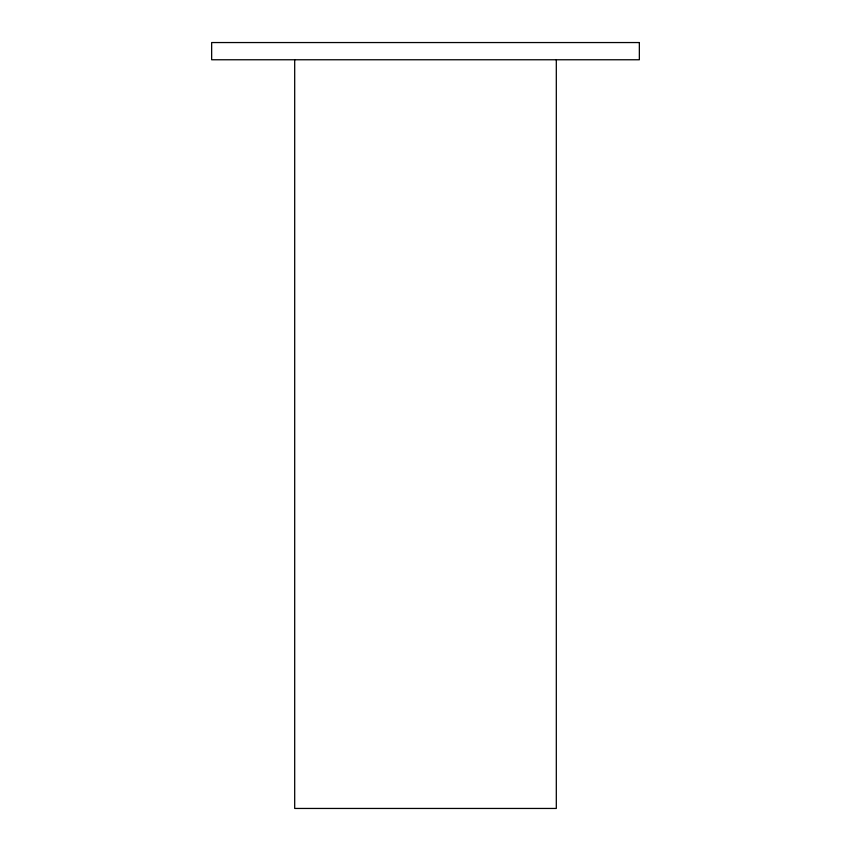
<?xml version="1.0" encoding="UTF-8"?>
<svg xmlns="http://www.w3.org/2000/svg" width="851" height="851" viewBox="0 0 851 851"><rect width="100%" height="100%" fill="white"/><g stroke="black" fill="none" stroke-linecap="round" stroke-linejoin="round"><path stroke-width="1.28" d="M556.309 59.761L556.309 808.45L294.691 808.45L294.691 59.761M639.346 42.55L211.654 42.55L211.654 59.761L639.346 59.761L639.346 42.55"/></g></svg>
